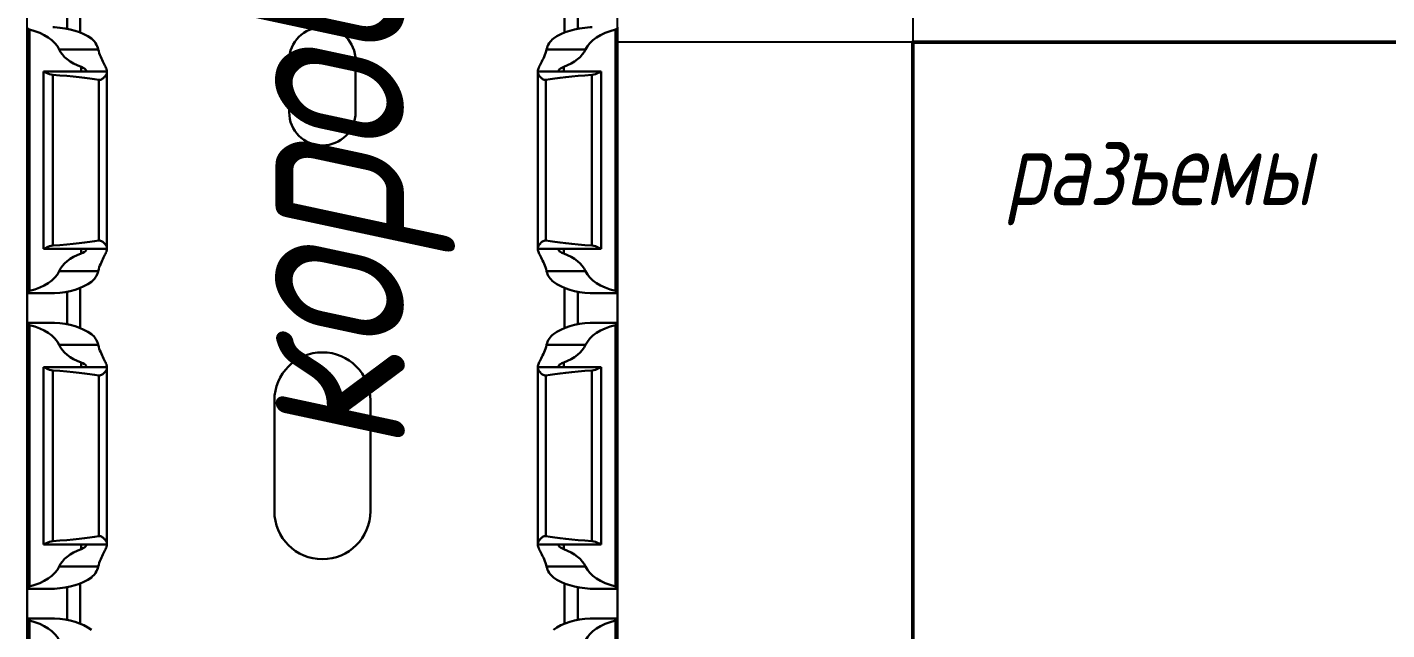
# Model space of a CAD drawing. Header units: millimetres. Extents: x -2573 to 2942, y -1220 to 2800.
# Drawn here: x 1280.5 to 1372.7, y 1228.2 to 1269 of the extents above; entities that cross this region are included whole.
import ezdxf

# ---------------------------------------------------------------- set-up
doc = ezdxf.new("R2010")
doc.units = ezdxf.units.MM
doc.linetypes.add('DASHED', pattern=[19.05, 12.7, -6.35])
doc.layers.add('noprint', color=2, linetype='Continuous', true_color=0xffff00, plot=False)
doc.styles.add('textstyle12', font='isocpeui.ttf', dxfattribs={"width": 0.8})
doc.styles.add('textstyle29', font='isocpeui.ttf', dxfattribs={"width": 0.8})

msp = doc.modelspace()

# ---------------------------------------------------------------- linework, layer by layer
at = {"linetype": 'Continuous', "lineweight": 30}
for p, q in [((1284.136, 1268.638), (1284.136, 1271.362)), ((1316.936, 1268.638), (1316.936, 1271.362)), ((1283.236, 1271.101), (1283.236, 1268.899)), ((1317.836, 1271.101), (1317.836, 1268.899)), ((1280.536, 1269), (1280.536, 1268.933)), ((1280.536, 1268.933), (1280.536, 1251.067)), ((1280.686, 1268.845), (1280.686, 1251.155)), ((1320.386, 1268.845), (1320.386, 1251.155)), ((1320.536, 1269), (1320.536, 1268.933)), ((1320.536, 1268.933), (1320.536, 1251.067)), ((1285.343, 1267.5), (1282.703, 1267.5)), ((1298.286, 1266.75), (1298.286, 1263.25)), ((1302.786, 1263.25), (1302.786, 1266.75)), ((1315.729, 1267.5), (1318.369, 1267.5)), ((1281.636, 1266), (1281.636, 1254)), ((1281.64, 1266), (1281.636, 1266)), ((1285.936, 1266), (1281.64, 1266)), ((1282.275, 1265.779), (1282.275, 1254.221)), ((1284.186, 1266.317), (1284.186, 1266)), ((1285.936, 1266.057), (1285.936, 1266)), ((1285.936, 1266), (1285.936, 1265.916)), ((1285.936, 1265.916), (1285.936, 1254.084)), ((1315.136, 1266.057), (1315.136, 1266)), ((1315.136, 1266), (1315.136, 1265.916)), ((1315.136, 1266), (1319.433, 1266)), ((1315.136, 1265.916), (1315.136, 1254.084)), ((1316.886, 1266.317), (1316.886, 1266)), ((1318.797, 1265.779), (1318.797, 1254.221)), ((1319.433, 1266), (1319.436, 1266)), ((1319.436, 1254), (1319.436, 1266)), ((1285.393, 1265.436), (1285.393, 1254.564)), ((1315.68, 1265.436), (1315.68, 1254.564)), ((1281.636, 1254), (1281.64, 1254)), ((1285.936, 1254), (1281.64, 1254)), ((1284.186, 1254), (1284.186, 1253.683)), ((1285.936, 1254.084), (1285.936, 1254)), ((1285.936, 1254), (1285.936, 1253.943)), ((1315.136, 1254.084), (1315.136, 1254)), ((1315.136, 1254), (1319.433, 1254)), ((1315.136, 1254), (1315.136, 1253.943)), ((1316.886, 1254), (1316.886, 1253.683)), ((1319.436, 1254), (1319.433, 1254)), ((1285.343, 1252.5), (1282.703, 1252.5)), ((1315.729, 1252.5), (1318.369, 1252.5)), ((1280.536, 1251), (1280.536, 1251.067)), ((1280.536, 1251), (1282.267, 1251)), ((1280.536, 1251), (1280.536, 1249)), ((1283.236, 1251.101), (1283.236, 1248.899)), ((1284.136, 1248.638), (1284.136, 1251.362)), ((1316.936, 1248.638), (1316.936, 1251.362)), ((1317.836, 1251.101), (1317.836, 1248.899)), ((1318.805, 1251), (1320.536, 1251)), ((1320.536, 1251), (1320.536, 1251.067)), ((1320.536, 1251), (1320.536, 1249)), ((1282.266, 1249), (1280.536, 1249)), ((1280.536, 1249), (1280.536, 1248.933)), ((1280.536, 1248.933), (1280.536, 1231.067)), ((1280.686, 1248.845), (1280.686, 1231.155)), ((1320.536, 1249), (1318.806, 1249)), ((1320.386, 1248.845), (1320.386, 1231.155)), ((1320.536, 1249), (1320.536, 1248.933)), ((1320.536, 1248.933), (1320.536, 1231.067)), ((1285.343, 1247.5), (1282.703, 1247.5)), ((1315.729, 1247.5), (1318.369, 1247.5)), ((1281.636, 1246), (1281.636, 1234)), ((1281.64, 1246), (1281.636, 1246)), ((1285.936, 1246), (1281.64, 1246)), ((1282.275, 1245.779), (1282.275, 1234.221)), ((1284.186, 1246.317), (1284.186, 1246)), ((1285.936, 1246.057), (1285.936, 1246)), ((1285.936, 1246), (1285.936, 1245.916)), ((1285.936, 1245.916), (1285.936, 1234.084)), ((1315.136, 1246.057), (1315.136, 1246)), ((1315.136, 1246), (1315.136, 1245.916)), ((1315.136, 1246), (1319.433, 1246)), ((1315.136, 1245.916), (1315.136, 1234.084)), ((1316.886, 1246.317), (1316.886, 1246)), ((1318.797, 1245.779), (1318.797, 1234.221)), ((1319.433, 1246), (1319.436, 1246)), ((1319.436, 1234), (1319.436, 1246)), ((1285.393, 1245.436), (1285.393, 1234.564)), ((1315.68, 1245.436), (1315.68, 1234.564)), ((1297.286, 1243.75), (1297.286, 1236.25)), ((1303.786, 1236.25), (1303.786, 1243.75)), ((1281.636, 1234), (1281.64, 1234)), ((1285.936, 1234), (1281.64, 1234)), ((1284.186, 1234), (1284.186, 1233.683)), ((1285.936, 1234.084), (1285.936, 1234)), ((1285.936, 1234), (1285.936, 1233.943)), ((1315.136, 1234.084), (1315.136, 1234)), ((1315.136, 1234), (1319.433, 1234)), ((1315.136, 1234), (1315.136, 1233.943)), ((1316.886, 1234), (1316.886, 1233.683)), ((1319.436, 1234), (1319.433, 1234)), ((1285.343, 1232.5), (1282.703, 1232.5)), ((1315.729, 1232.5), (1318.369, 1232.5)), ((1280.536, 1231), (1280.536, 1231.067)), ((1280.536, 1231), (1282.267, 1231)), ((1280.536, 1231), (1280.536, 1229)), ((1283.236, 1231.101), (1283.236, 1228.899)), ((1284.136, 1228.638), (1284.136, 1231.362)), ((1316.936, 1228.638), (1316.936, 1231.362)), ((1317.836, 1231.101), (1317.836, 1228.899)), ((1318.805, 1231), (1320.536, 1231)), ((1320.536, 1231), (1320.536, 1231.067)), ((1320.536, 1231), (1320.536, 1229)), ((1282.266, 1229), (1280.536, 1229)), ((1280.536, 1229), (1280.536, 1228.933)), ((1280.536, 1228.933), (1280.536, 1211.067)), ((1320.536, 1229), (1318.806, 1229)), ((1320.536, 1229), (1320.536, 1228.933)), ((1320.536, 1228.933), (1320.536, 1211.067)), ((1280.686, 1228.845), (1280.686, 1211.155)), ((1320.386, 1228.845), (1320.386, 1211.155))]:
    msp.add_line(p, q, dxfattribs=at)
msp.add_lwpolyline([(1280.536, 1650), (2025.536, 1650), (2025.536, 480), (1280.536, 480)], close=True)
at = {"lineweight": 50}
msp.add_lwpolyline([(1340.536, 1108), (1340.536, 1268), (1377.536, 1268), (1377.536, 1108)], close=True, dxfattribs=at)
at = {"linetype": 'Continuous', "lineweight": 30}
for centre, radius, start, end in [((1300.536, 1266.75), 2.25, 0, 180), ((1300.536, 1263.25), 2.25, 180, 0), ((1300.536, 1243.75), 3.25, 0, 180), ((1300.536, 1236.25), 3.25, 180, 0)]:
    msp.add_arc(centre, radius, start, end, dxfattribs=at)
for centre, major_axis, ratio, start_param, end_param in [((1279.349, 1267), (-3.464, 0), 0.57735, 3.394273, 4.316105), ((1282.149, 1267), (-3.464, 0), 0.57735, 3.801355, 4.643885), ((1318.923, 1267), (-3.464, 0), 0.57735, 4.780893, 5.623423), ((1321.723, 1267), (-3.464, 0), 0.57735, 5.108673, 6.030505), ((1286.057, 1268), (-3.464, 0), 0.57735, 0.25268, 1.000198), ((1315.015, 1268), (-3.464, 0), 0.57735, 2.141395, 2.888912), ((1275.106, 1265), (-11.43, 0), 0.087489, 3.592619, 4.034359), ((1325.967, 1265), (-11.43, 0), 0.087489, 5.390419, 5.832158), ((1275.106, 1255), (-11.43, 0), 0.087489, 2.248826, 2.690566), ((1325.967, 1255), (-11.43, 0), 0.087489, 0.451027, 0.892766), ((1286.057, 1252), (-3.464, 0), 0.57735, 5.282988, 6.030505), ((1315.015, 1252), (-3.464, 0), 0.57735, 3.394273, 4.14179), ((1279.349, 1253), (-3.464, 0), 0.57735, 1.96708, 2.888912), ((1321.723, 1253), (-3.464, 0), 0.57735, 0.25268, 1.174513), ((1282.149, 1253), (-3.464, 0), 0.57735, 1.6393, 2.48183), ((1318.923, 1253), (-3.464, 0), 0.57735, 0.659763, 1.502293), ((1279.349, 1247), (-3.464, 0), 0.57735, 3.394273, 4.316105), ((1282.149, 1247), (-3.464, 0), 0.57735, 3.801355, 4.643885), ((1318.923, 1247), (-3.464, 0), 0.57735, 4.780893, 5.623423), ((1321.723, 1247), (-3.464, 0), 0.57735, 5.108673, 6.030505), ((1286.057, 1248), (-3.464, 0), 0.57735, 0.25268, 1.000198), ((1315.015, 1248), (-3.464, 0), 0.57735, 2.141395, 2.888912), ((1275.106, 1245), (-11.43, 0), 0.087489, 3.592619, 4.034359), ((1325.967, 1245), (-11.43, 0), 0.087489, 5.390419, 5.832158), ((1275.106, 1235), (-11.43, 0), 0.087489, 2.248826, 2.690566), ((1325.967, 1235), (-11.43, 0), 0.087489, 0.451027, 0.892766), ((1286.057, 1232), (-3.464, 0), 0.57735, 5.282988, 6.030505), ((1315.015, 1232), (-3.464, 0), 0.57735, 3.394273, 4.14179), ((1279.349, 1233), (-3.464, 0), 0.57735, 1.96708, 2.888912), ((1282.149, 1233), (-3.464, 0), 0.57735, 1.6393, 2.48183), ((1318.923, 1233), (-3.464, 0), 0.57735, 0.659763, 1.502293), ((1321.723, 1233), (-3.464, 0), 0.57735, 0.25268, 1.174513), ((1282.149, 1227), (-3.464, 0), 0.57735, 3.801355, 4.643885), ((1318.923, 1227), (-3.464, 0), 0.57735, 4.780893, 5.623423), ((1279.349, 1227), (-3.464, 0), 0.57735, 3.394273, 4.316105), ((1321.723, 1227), (-3.464, 0), 0.57735, 5.108673, 6.030505)]:
    msp.add_ellipse(centre, major_axis=major_axis, ratio=ratio, start_param=start_param, end_param=end_param, dxfattribs=at)
for points, knots in [([(1280.686, 1268.845), (1280.64, 1268.856), (1280.602, 1268.872), (1280.55, 1268.903), (1280.536, 1268.919), (1280.536, 1268.933)], [0, 0, 0, 0, 0.5, 0.5, 1, 1, 1, 1]), ([(1282.266, 1269), (1282.277, 1269), (1282.301, 1268.999), (1282.35, 1268.997), (1282.383, 1268.995), (1282.386, 1268.995)], [0, 0, 0, 0, 0.388498, 0.929496, 1, 1, 1, 1]), ([(1318.806, 1269), (1318.796, 1269), (1318.771, 1268.999), (1318.722, 1268.997), (1318.69, 1268.995), (1318.686, 1268.995)], [0, 0, 0, 0, 0.388498, 0.929496, 1, 1, 1, 1]), ([(1320.386, 1268.845), (1320.432, 1268.856), (1320.47, 1268.872), (1320.522, 1268.903), (1320.536, 1268.919), (1320.536, 1268.933)], [0, 0, 0, 0, 0.5, 0.5, 1, 1, 1, 1]), ([(1284.886, 1268.226), (1285.001, 1268.141), (1285.098, 1268.035), (1285.25, 1267.788), (1285.306, 1267.649), (1285.343, 1267.5)], [0, 0, 0, 0, 0.5, 0.5, 1, 1, 1, 1]), ([(1316.186, 1268.226), (1316.072, 1268.141), (1315.975, 1268.035), (1315.822, 1267.788), (1315.766, 1267.649), (1315.729, 1267.5)], [0, 0, 0, 0, 0.5, 0.5, 1, 1, 1, 1]), ([(1285.343, 1267.5), (1285.388, 1267.323), (1285.45, 1267.158), (1285.581, 1266.854), (1285.65, 1266.713), (1285.775, 1266.464), (1285.832, 1266.353), (1285.892, 1266.217), (1285.908, 1266.177), (1285.93, 1266.108), (1285.936, 1266.079), (1285.936, 1266.057)], [0, 0, 0, 0, 0.25, 0.25, 0.5, 0.5, 0.75, 0.75, 0.875, 0.875, 1, 1, 1, 1]), ([(1315.729, 1267.5), (1315.685, 1267.323), (1315.623, 1267.158), (1315.492, 1266.854), (1315.422, 1266.713), (1315.298, 1266.464), (1315.241, 1266.353), (1315.181, 1266.217), (1315.165, 1266.177), (1315.142, 1266.108), (1315.136, 1266.079), (1315.136, 1266.057)], [0, 0, 0, 0, 0.25, 0.25, 0.5, 0.5, 0.75, 0.75, 0.875, 0.875, 1, 1, 1, 1]), ([(1282.275, 1265.779), (1282.109, 1265.791), (1281.959, 1265.85), (1281.79, 1265.929), (1281.743, 1265.954), (1281.672, 1265.989), (1281.648, 1266), (1281.64, 1266)], [0, 0, 0, 0, 0.5, 0.5, 0.75, 0.75, 1, 1, 1, 1]), ([(1284.351, 1266), (1284.425, 1266), (1284.479, 1266.005), (1284.539, 1266.034), (1284.544, 1266.059), (1284.489, 1266.155), (1284.364, 1266.251), (1284.186, 1266.317)], [0, 0, 0, 0, 0.25, 0.25, 0.5, 0.5, 1, 1, 1, 1]), ([(1285.936, 1265.916), (1285.936, 1265.883), (1285.919, 1265.841), (1285.865, 1265.748), (1285.827, 1265.697), (1285.736, 1265.594), (1285.683, 1265.542), (1285.587, 1265.476), (1285.552, 1265.456), (1285.475, 1265.432), (1285.433, 1265.429), (1285.393, 1265.436)], [0, 0, 0, 0, 0.25, 0.25, 0.5, 0.5, 0.75, 0.75, 0.875, 0.875, 1, 1, 1, 1]), ([(1315.136, 1265.916), (1315.136, 1265.883), (1315.153, 1265.841), (1315.208, 1265.748), (1315.246, 1265.697), (1315.336, 1265.594), (1315.39, 1265.542), (1315.486, 1265.476), (1315.52, 1265.456), (1315.598, 1265.432), (1315.64, 1265.429), (1315.68, 1265.436)], [0, 0, 0, 0, 0.25, 0.25, 0.5, 0.5, 0.75, 0.75, 0.875, 0.875, 1, 1, 1, 1]), ([(1316.721, 1266), (1316.648, 1266), (1316.593, 1266.005), (1316.534, 1266.034), (1316.529, 1266.059), (1316.583, 1266.155), (1316.708, 1266.251), (1316.886, 1266.317)], [0, 0, 0, 0, 0.25, 0.25, 0.5, 0.5, 1, 1, 1, 1]), ([(1318.797, 1265.779), (1318.964, 1265.791), (1319.114, 1265.85), (1319.283, 1265.929), (1319.33, 1265.954), (1319.401, 1265.989), (1319.424, 1266), (1319.433, 1266)], [0, 0, 0, 0, 0.5, 0.5, 0.75, 0.75, 1, 1, 1, 1]), ([(1281.64, 1254), (1281.648, 1254), (1281.672, 1254.011), (1281.742, 1254.046), (1281.79, 1254.071), (1281.959, 1254.15), (1282.109, 1254.209), (1282.275, 1254.221)], [0, 0, 0, 0, 0.25, 0.25, 0.5, 0.5, 1, 1, 1, 1]), ([(1284.186, 1253.683), (1284.365, 1253.75), (1284.49, 1253.846), (1284.544, 1253.941), (1284.539, 1253.966), (1284.48, 1253.995), (1284.425, 1254), (1284.351, 1254)], [0, 0, 0, 0, 0.5, 0.5, 0.75, 0.75, 1, 1, 1, 1]), ([(1285.936, 1253.943), (1285.936, 1253.921), (1285.93, 1253.892), (1285.908, 1253.823), (1285.892, 1253.783), (1285.831, 1253.646), (1285.775, 1253.536), (1285.649, 1253.285), (1285.581, 1253.146), (1285.45, 1252.842), (1285.387, 1252.676), (1285.343, 1252.5)], [0, 0, 0, 0, 0.125, 0.125, 0.25, 0.25, 0.5, 0.5, 0.75, 0.75, 1, 1, 1, 1]), ([(1285.393, 1254.564), (1285.433, 1254.571), (1285.475, 1254.568), (1285.552, 1254.543), (1285.587, 1254.524), (1285.684, 1254.458), (1285.736, 1254.406), (1285.827, 1254.303), (1285.865, 1254.252), (1285.92, 1254.159), (1285.936, 1254.117), (1285.936, 1254.084)], [0, 0, 0, 0, 0.125, 0.125, 0.25, 0.25, 0.5, 0.5, 0.75, 0.75, 1, 1, 1, 1]), ([(1315.68, 1254.564), (1315.64, 1254.571), (1315.598, 1254.568), (1315.52, 1254.543), (1315.485, 1254.524), (1315.389, 1254.458), (1315.337, 1254.406), (1315.245, 1254.303), (1315.208, 1254.252), (1315.153, 1254.159), (1315.136, 1254.117), (1315.136, 1254.084)], [0, 0, 0, 0, 0.125, 0.125, 0.25, 0.25, 0.5, 0.5, 0.75, 0.75, 1, 1, 1, 1]), ([(1315.136, 1253.943), (1315.136, 1253.921), (1315.142, 1253.892), (1315.165, 1253.823), (1315.181, 1253.783), (1315.241, 1253.646), (1315.297, 1253.536), (1315.423, 1253.285), (1315.492, 1253.146), (1315.623, 1252.842), (1315.685, 1252.676), (1315.729, 1252.5)], [0, 0, 0, 0, 0.125, 0.125, 0.25, 0.25, 0.5, 0.5, 0.75, 0.75, 1, 1, 1, 1]), ([(1316.886, 1253.683), (1316.707, 1253.75), (1316.583, 1253.846), (1316.529, 1253.941), (1316.534, 1253.966), (1316.593, 1253.995), (1316.647, 1254), (1316.721, 1254)], [0, 0, 0, 0, 0.5, 0.5, 0.75, 0.75, 1, 1, 1, 1]), ([(1319.433, 1254), (1319.425, 1254), (1319.401, 1254.011), (1319.33, 1254.046), (1319.282, 1254.071), (1319.114, 1254.15), (1318.964, 1254.209), (1318.797, 1254.221)], [0, 0, 0, 0, 0.25, 0.25, 0.5, 0.5, 1, 1, 1, 1]), ([(1285.343, 1252.5), (1285.306, 1252.352), (1285.25, 1252.212), (1285.098, 1251.966), (1285.001, 1251.86), (1284.886, 1251.774)], [0, 0, 0, 0, 0.5, 0.5, 1, 1, 1, 1]), ([(1315.729, 1252.5), (1315.766, 1252.352), (1315.822, 1252.212), (1315.974, 1251.966), (1316.071, 1251.86), (1316.186, 1251.774)], [0, 0, 0, 0, 0.5, 0.5, 1, 1, 1, 1]), ([(1280.536, 1251.067), (1280.536, 1251.081), (1280.55, 1251.097), (1280.602, 1251.128), (1280.64, 1251.144), (1280.686, 1251.155)], [0, 0, 0, 0, 0.5, 0.5, 1, 1, 1, 1]), ([(1282.386, 1251.005), (1282.374, 1251.004), (1282.334, 1251.003), (1282.289, 1251), (1282.272, 1251), (1282.267, 1251.001)], [0, 0, 0, 0, 0.232473, 0.777062, 1, 1, 1, 1]), ([(1318.686, 1251.005), (1318.698, 1251.004), (1318.738, 1251.003), (1318.784, 1251), (1318.801, 1251), (1318.805, 1251.001)], [0, 0, 0, 0, 0.232473, 0.777062, 1, 1, 1, 1]), ([(1320.536, 1251.067), (1320.536, 1251.081), (1320.522, 1251.097), (1320.47, 1251.128), (1320.433, 1251.144), (1320.386, 1251.155)], [0, 0, 0, 0, 0.5, 0.5, 1, 1, 1, 1]), ([(1280.686, 1248.845), (1280.64, 1248.856), (1280.602, 1248.872), (1280.55, 1248.903), (1280.536, 1248.919), (1280.536, 1248.933)], [0, 0, 0, 0, 0.5, 0.5, 1, 1, 1, 1]), ([(1282.266, 1249), (1282.277, 1249), (1282.301, 1248.999), (1282.35, 1248.997), (1282.383, 1248.995), (1282.386, 1248.995)], [0, 0, 0, 0, 0.388498, 0.929496, 1, 1, 1, 1]), ([(1284.886, 1248.226), (1285.001, 1248.141), (1285.098, 1248.035), (1285.25, 1247.788), (1285.306, 1247.649), (1285.343, 1247.5)], [0, 0, 0, 0, 0.5, 0.5, 1, 1, 1, 1]), ([(1316.186, 1248.226), (1316.072, 1248.141), (1315.975, 1248.035), (1315.822, 1247.788), (1315.766, 1247.649), (1315.729, 1247.5)], [0, 0, 0, 0, 0.5, 0.5, 1, 1, 1, 1]), ([(1318.806, 1249), (1318.796, 1249), (1318.771, 1248.999), (1318.722, 1248.997), (1318.69, 1248.995), (1318.686, 1248.995)], [0, 0, 0, 0, 0.388498, 0.929496, 1, 1, 1, 1]), ([(1320.386, 1248.845), (1320.432, 1248.856), (1320.47, 1248.872), (1320.522, 1248.903), (1320.536, 1248.919), (1320.536, 1248.933)], [0, 0, 0, 0, 0.5, 0.5, 1, 1, 1, 1]), ([(1285.343, 1247.5), (1285.388, 1247.323), (1285.45, 1247.158), (1285.581, 1246.854), (1285.65, 1246.713), (1285.775, 1246.464), (1285.832, 1246.353), (1285.892, 1246.217), (1285.908, 1246.177), (1285.93, 1246.108), (1285.936, 1246.079), (1285.936, 1246.057)], [0, 0, 0, 0, 0.25, 0.25, 0.5, 0.5, 0.75, 0.75, 0.875, 0.875, 1, 1, 1, 1]), ([(1315.729, 1247.5), (1315.685, 1247.323), (1315.623, 1247.158), (1315.492, 1246.854), (1315.422, 1246.713), (1315.298, 1246.464), (1315.241, 1246.353), (1315.181, 1246.217), (1315.165, 1246.177), (1315.142, 1246.108), (1315.136, 1246.079), (1315.136, 1246.057)], [0, 0, 0, 0, 0.25, 0.25, 0.5, 0.5, 0.75, 0.75, 0.875, 0.875, 1, 1, 1, 1]), ([(1282.275, 1245.779), (1282.109, 1245.791), (1281.959, 1245.85), (1281.79, 1245.929), (1281.743, 1245.954), (1281.672, 1245.989), (1281.648, 1246), (1281.64, 1246)], [0, 0, 0, 0, 0.5, 0.5, 0.75, 0.75, 1, 1, 1, 1]), ([(1284.351, 1246), (1284.425, 1246), (1284.479, 1246.005), (1284.539, 1246.034), (1284.544, 1246.059), (1284.489, 1246.155), (1284.364, 1246.251), (1284.186, 1246.317)], [0, 0, 0, 0, 0.25, 0.25, 0.5, 0.5, 1, 1, 1, 1]), ([(1285.936, 1245.916), (1285.936, 1245.883), (1285.919, 1245.841), (1285.865, 1245.748), (1285.827, 1245.697), (1285.736, 1245.594), (1285.683, 1245.542), (1285.587, 1245.476), (1285.552, 1245.456), (1285.475, 1245.432), (1285.433, 1245.429), (1285.393, 1245.436)], [0, 0, 0, 0, 0.25, 0.25, 0.5, 0.5, 0.75, 0.75, 0.875, 0.875, 1, 1, 1, 1]), ([(1315.136, 1245.916), (1315.136, 1245.883), (1315.153, 1245.841), (1315.208, 1245.748), (1315.246, 1245.697), (1315.336, 1245.594), (1315.39, 1245.542), (1315.486, 1245.476), (1315.52, 1245.456), (1315.598, 1245.432), (1315.64, 1245.429), (1315.68, 1245.436)], [0, 0, 0, 0, 0.25, 0.25, 0.5, 0.5, 0.75, 0.75, 0.875, 0.875, 1, 1, 1, 1]), ([(1316.721, 1246), (1316.648, 1246), (1316.593, 1246.005), (1316.534, 1246.034), (1316.529, 1246.059), (1316.583, 1246.155), (1316.708, 1246.251), (1316.886, 1246.317)], [0, 0, 0, 0, 0.25, 0.25, 0.5, 0.5, 1, 1, 1, 1]), ([(1318.797, 1245.779), (1318.964, 1245.791), (1319.114, 1245.85), (1319.283, 1245.929), (1319.33, 1245.954), (1319.401, 1245.989), (1319.424, 1246), (1319.433, 1246)], [0, 0, 0, 0, 0.5, 0.5, 0.75, 0.75, 1, 1, 1, 1]), ([(1285.393, 1234.564), (1285.433, 1234.571), (1285.475, 1234.568), (1285.552, 1234.543), (1285.587, 1234.524), (1285.684, 1234.458), (1285.736, 1234.406), (1285.827, 1234.303), (1285.865, 1234.252), (1285.92, 1234.159), (1285.936, 1234.117), (1285.936, 1234.084)], [0, 0, 0, 0, 0.125, 0.125, 0.25, 0.25, 0.5, 0.5, 0.75, 0.75, 1, 1, 1, 1]), ([(1315.68, 1234.564), (1315.64, 1234.571), (1315.598, 1234.568), (1315.52, 1234.543), (1315.485, 1234.524), (1315.389, 1234.458), (1315.337, 1234.406), (1315.245, 1234.303), (1315.208, 1234.252), (1315.153, 1234.159), (1315.136, 1234.117), (1315.136, 1234.084)], [0, 0, 0, 0, 0.125, 0.125, 0.25, 0.25, 0.5, 0.5, 0.75, 0.75, 1, 1, 1, 1]), ([(1281.64, 1234), (1281.648, 1234), (1281.672, 1234.011), (1281.742, 1234.046), (1281.79, 1234.071), (1281.959, 1234.15), (1282.109, 1234.209), (1282.275, 1234.221)], [0, 0, 0, 0, 0.25, 0.25, 0.5, 0.5, 1, 1, 1, 1]), ([(1284.186, 1233.683), (1284.365, 1233.75), (1284.49, 1233.846), (1284.544, 1233.941), (1284.539, 1233.966), (1284.48, 1233.995), (1284.425, 1234), (1284.351, 1234)], [0, 0, 0, 0, 0.5, 0.5, 0.75, 0.75, 1, 1, 1, 1]), ([(1285.936, 1233.943), (1285.936, 1233.921), (1285.93, 1233.892), (1285.908, 1233.823), (1285.892, 1233.783), (1285.831, 1233.646), (1285.775, 1233.536), (1285.649, 1233.285), (1285.581, 1233.146), (1285.45, 1232.842), (1285.387, 1232.676), (1285.343, 1232.5)], [0, 0, 0, 0, 0.125, 0.125, 0.25, 0.25, 0.5, 0.5, 0.75, 0.75, 1, 1, 1, 1]), ([(1315.136, 1233.943), (1315.136, 1233.921), (1315.142, 1233.892), (1315.165, 1233.823), (1315.181, 1233.783), (1315.241, 1233.646), (1315.297, 1233.536), (1315.423, 1233.285), (1315.492, 1233.146), (1315.623, 1232.842), (1315.685, 1232.676), (1315.729, 1232.5)], [0, 0, 0, 0, 0.125, 0.125, 0.25, 0.25, 0.5, 0.5, 0.75, 0.75, 1, 1, 1, 1]), ([(1316.886, 1233.683), (1316.707, 1233.75), (1316.583, 1233.846), (1316.529, 1233.941), (1316.534, 1233.966), (1316.593, 1233.995), (1316.647, 1234), (1316.721, 1234)], [0, 0, 0, 0, 0.5, 0.5, 0.75, 0.75, 1, 1, 1, 1]), ([(1319.433, 1234), (1319.425, 1234), (1319.401, 1234.011), (1319.33, 1234.046), (1319.282, 1234.071), (1319.114, 1234.15), (1318.964, 1234.209), (1318.797, 1234.221)], [0, 0, 0, 0, 0.25, 0.25, 0.5, 0.5, 1, 1, 1, 1]), ([(1285.343, 1232.5), (1285.306, 1232.352), (1285.25, 1232.212), (1285.098, 1231.966), (1285.001, 1231.86), (1284.886, 1231.774)], [0, 0, 0, 0, 0.5, 0.5, 1, 1, 1, 1]), ([(1315.729, 1232.5), (1315.766, 1232.352), (1315.822, 1232.212), (1315.974, 1231.966), (1316.071, 1231.86), (1316.186, 1231.774)], [0, 0, 0, 0, 0.5, 0.5, 1, 1, 1, 1]), ([(1280.536, 1231.067), (1280.536, 1231.081), (1280.55, 1231.097), (1280.602, 1231.128), (1280.64, 1231.144), (1280.686, 1231.155)], [0, 0, 0, 0, 0.5, 0.5, 1, 1, 1, 1]), ([(1282.386, 1231.005), (1282.374, 1231.004), (1282.334, 1231.003), (1282.289, 1231), (1282.272, 1231), (1282.267, 1231.001)], [0, 0, 0, 0, 0.2324756, 0.7770619, 1, 1, 1, 1]), ([(1318.686, 1231.005), (1318.698, 1231.004), (1318.738, 1231.003), (1318.784, 1231), (1318.801, 1231), (1318.805, 1231.001)], [0, 0, 0, 0, 0.2324756, 0.7770619, 1, 1, 1, 1]), ([(1320.536, 1231.067), (1320.536, 1231.081), (1320.522, 1231.097), (1320.47, 1231.128), (1320.433, 1231.144), (1320.386, 1231.155)], [0, 0, 0, 0, 0.5, 0.5, 1, 1, 1, 1]), ([(1280.686, 1228.845), (1280.64, 1228.856), (1280.602, 1228.872), (1280.55, 1228.903), (1280.536, 1228.919), (1280.536, 1228.933)], [0, 0, 0, 0, 0.5, 0.5, 1, 1, 1, 1]), ([(1282.266, 1229), (1282.277, 1229), (1282.301, 1228.999), (1282.35, 1228.997), (1282.383, 1228.995), (1282.386, 1228.995)], [0, 0, 0, 0, 0.388498, 0.929493, 1, 1, 1, 1]), ([(1318.806, 1229), (1318.796, 1229), (1318.771, 1228.999), (1318.722, 1228.997), (1318.69, 1228.995), (1318.686, 1228.995)], [0, 0, 0, 0, 0.388498, 0.929493, 1, 1, 1, 1]), ([(1320.386, 1228.845), (1320.432, 1228.856), (1320.47, 1228.872), (1320.522, 1228.903), (1320.536, 1228.919), (1320.536, 1228.933)], [0, 0, 0, 0, 0.5, 0.5, 1, 1, 1, 1])]:
    msp.add_open_spline(points, degree=3, knots=knots, dxfattribs=at)
at = {"layer": 'noprint', "color": 1}
msp.add_lwpolyline([(1320.536, 1288), (1340.536, 1288), (1340.536, 1268), (1320.536, 1268)], close=True, dxfattribs=at)

# ---------------------------------------------------------------- texts
at = {"color": 1, "lineweight": 40, "style": 'textstyle12', "width": 0.8}
msp.add_text('короб 40х100 (00161RL)', height=12.5, rotation=90, dxfattribs=at).set_placement((1306.124, 1240.184))
at = {"layer": 'noprint', "linetype": 'DASHED', "ltscale": 5, "style": 'textstyle29', "width": 0.8}
msp.add_text('разъемы', height=5, dxfattribs=at).set_placement((1346.841, 1256.954))

doc.saveas('drawing.dxf')
